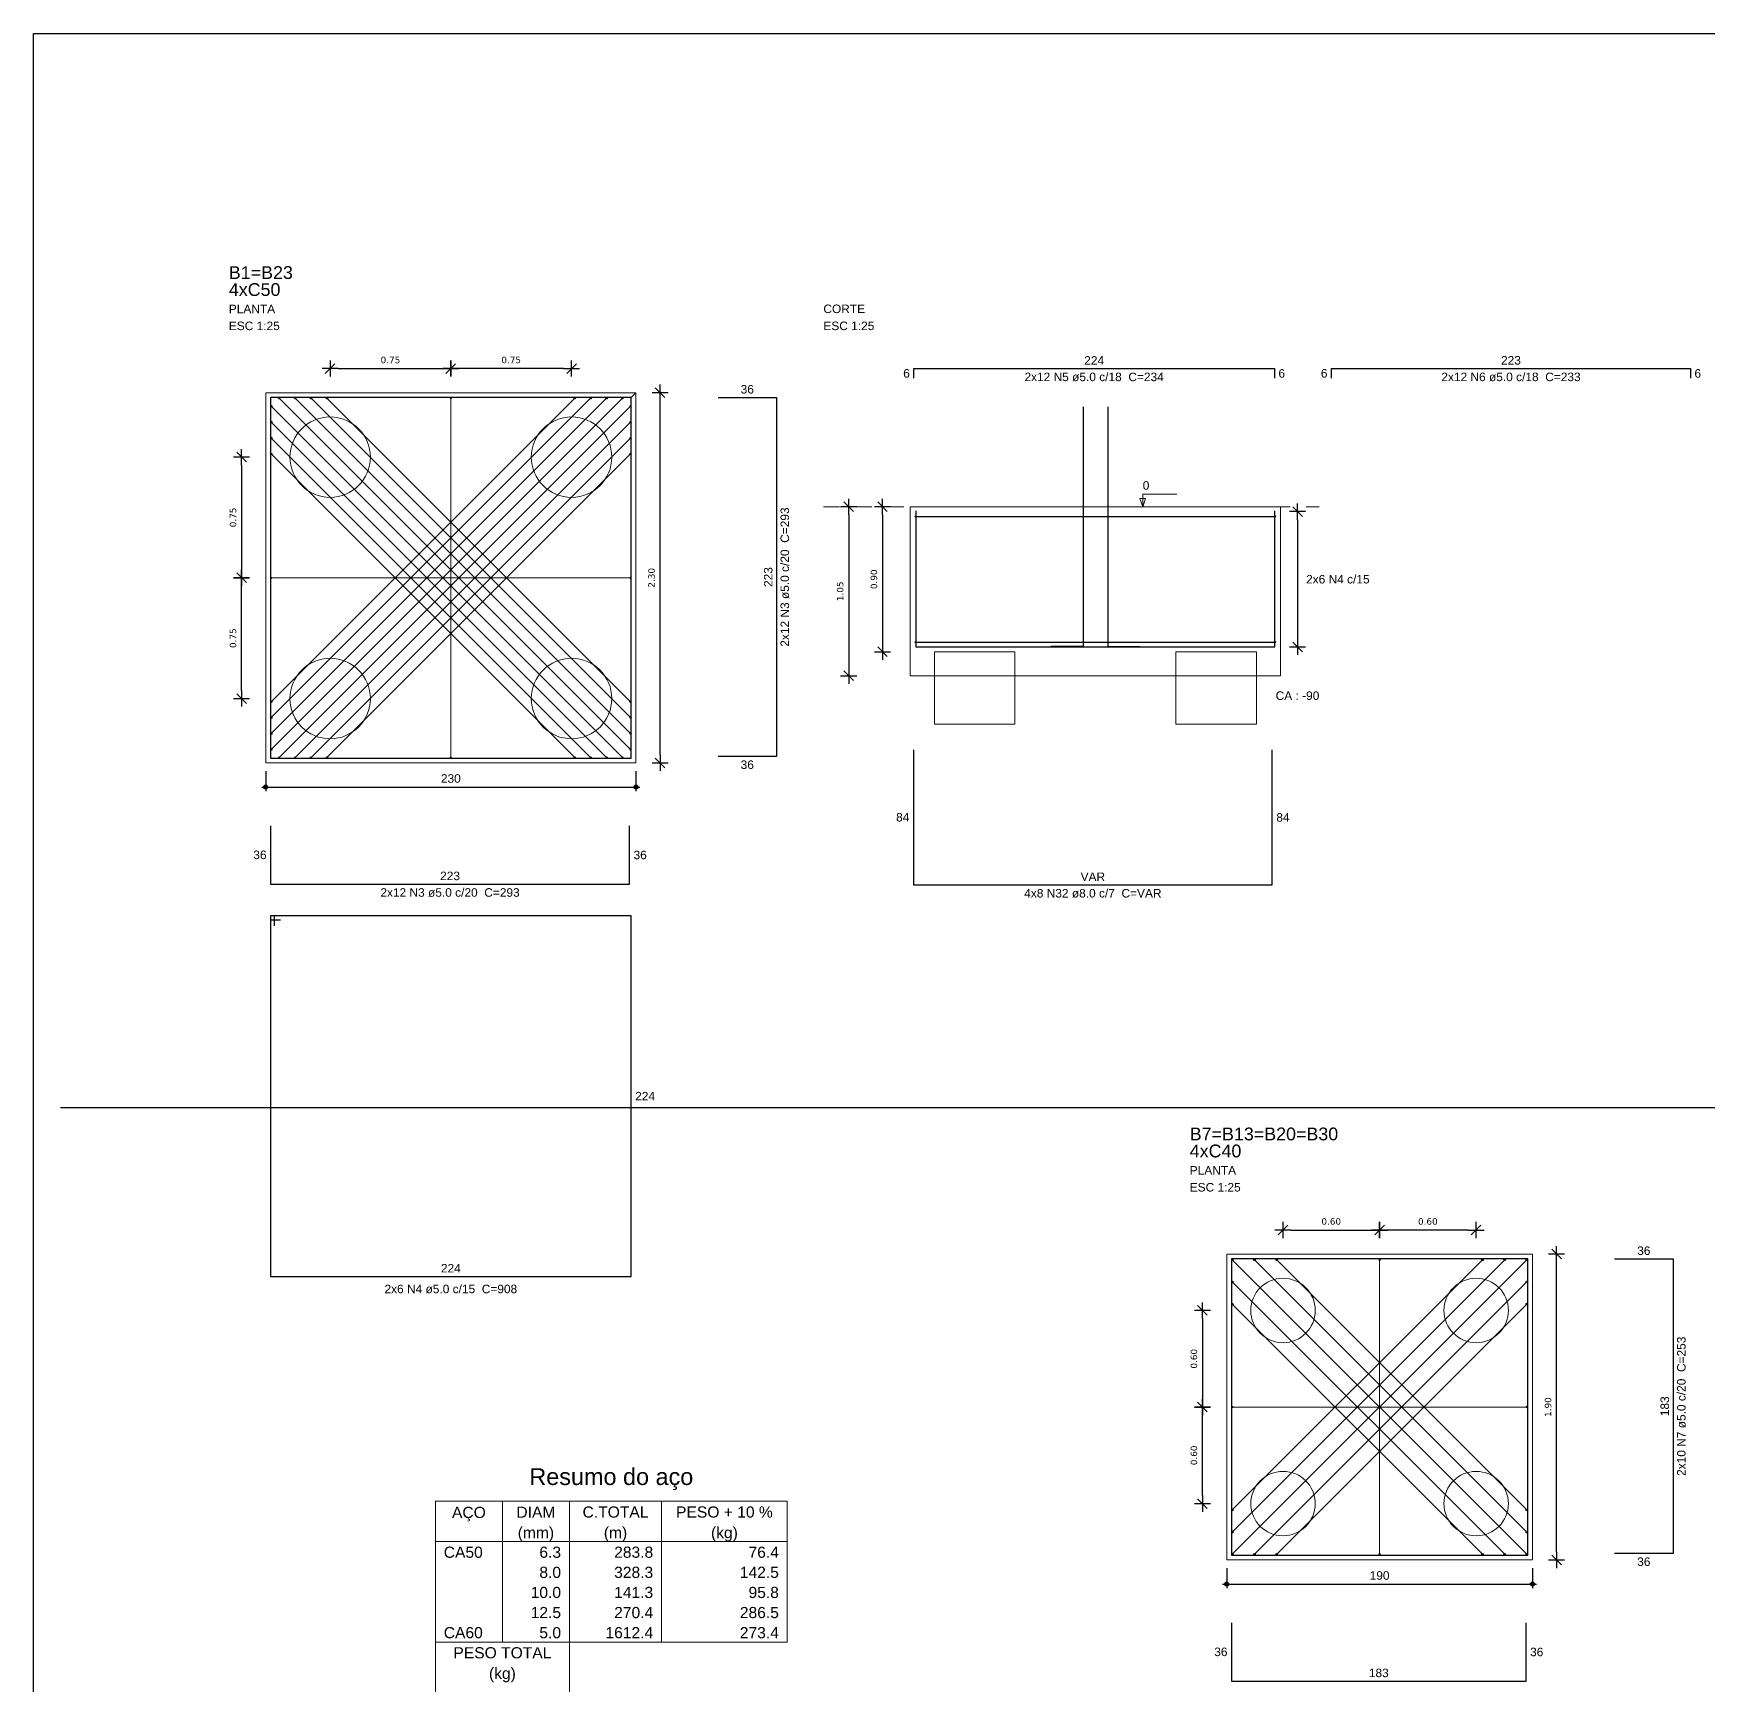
# Model space of a CAD drawing. Extents: x 25 to 1028, y -81 to 176.
# Drawn here: x 859.54 to 869.93, y -7.76 to 2.49 of the extents above; entities that cross this region are included whole.
import ezdxf

# ---------------------------------------------------------------- set-up
doc = ezdxf.new("R2010")
doc.units = 0
doc.header["$LTSCALE"] = 0.3
doc.header["$PDSIZE"] = 0.1
doc.linetypes.add('DOT2', pattern=[3.175, 0, -3.175])
doc.layers.get('0').update_dxf_attribs({"linetype": 'CONTINUOUS'})
doc.layers.get('Defpoints').update_dxf_attribs({"linetype": 'CONTINUOUS'})
doc.layers.add('ARQ-CTA-1_025', color=1, linetype='CONTINUOUS')
for name, color, linetype, lineweight in [('DT-Barras na forma', 2, 'CONTINUOUS', 30), ('DT-Barras no corte', 5, 'CONTINUOUS', 5), ('DT-Barras rebatidas', 2, 'CONTINUOUS', 30), ('DT-Forma', 5, 'CONTINUOUS', 5), ('DT-Pontilhado', 9, 'DOT2', 5), ('DT-Relação do aço', 9, 'CONTINUOUS', 5), ('DT-Textos', 7, 'CONTINUOUS', 5), ('DT-Título', 3, 'CONTINUOUS', 20), ('LC-Estacas dos blocos', 1, 'CONTINUOUS', 20)]:
    doc.layers.add(name, color=color, linetype=linetype, lineweight=lineweight)
doc.layers.add('VPort', color=45, linetype='CONTINUOUS', plot=False)
doc.styles.add('Arial', font='arial.ttf')
doc.styles.add('FNDE Texto Cota 0025', font='verdana.ttf', dxfattribs={"height": 0.04})
doc.dimstyles.new('FNDE 1-0025', dxfattribs={"dimscale": 5, "dimtxt": 0.04, "dimasz": 0.01, "dimexe": 0.15, "dimexo": 0.15, "dimgap": 0.005, "dimtad": 1, "dimzin": 1, "dimdsep": 46, "dimtxsty": 'FNDE Texto Cota 0025', "dimblk": 'tic', "dimcen": 0.015, "dimdle": 0.15, "dimse1": 1, "dimse2": 1, "dimclrd": 251, "dimclre": 251, "dimclrt": 256, "dimaunit": 1, "dimadec": 3, "dimazin": 0, "dimtfac": 1, "dimtix": 1, "dimtmove": 2, "dimatfit": 3, "dimfxl": 0.15, "dimtvp": 1, "dimtolj": 1, "dimtzin": 0, "dimarcsym": 0})

# ---------------------------------------------------------------- blocks, each defined once
blk = doc.blocks.new('tic')
at = {"color": 251}
for p, q in [((-1, 0), (1, 0)), ((0, -1), (0, 1))]:
    blk.add_line(p, q, dxfattribs=at)
blk.add_line((-0.6, -0.6), (0.6, 0.6))
blk = doc.blocks.new('*D653')
at = {"layer": 'ARQ-CTA-1_025', "color": 251, "lineweight": -2}
blk.add_line((861.428, 0.41), (862.078, 0.41), dxfattribs=at)
at = {"layer": 'Defpoints', "color": 0}
for p in [(862.128, 0.41), (861.378, -0.14), (862.128, -0.14)]:
    blk.add_point(p, dxfattribs=at)
at = {"layer": 'ARQ-CTA-1_025', "color": 251, "lineweight": -2, "xscale": 0.05, "yscale": 0.05, "zscale": 0.05, "rotation": 180}
blk.add_blockref('tic', (861.378, 0.41), dxfattribs=at)
at = {"layer": 'ARQ-CTA-1_025', "color": 251, "lineweight": -2, "xscale": 0.05, "yscale": 0.05, "zscale": 0.05}
blk.add_blockref('tic', (862.128, 0.41), dxfattribs=at)
at = {"layer": 'ARQ-CTA-1_025', "insert": (861.753, 0.463), "char_height": 0.04, "attachment_point": 5, "style": 'FNDE Texto Cota 0025'}
blk.add_mtext('\\A1;0.75', dxfattribs=at)
blk = doc.blocks.new('*D654')
at = {"layer": 'ARQ-CTA-1_025', "color": 251, "lineweight": -2}
blk.add_line((862.828, 0.41), (862.178, 0.41), dxfattribs=at)
at = {"layer": 'Defpoints', "color": 0}
for p in [(862.128, 0.41), (862.128, -0.14), (862.878, -0.14)]:
    blk.add_point(p, dxfattribs=at)
at = {"layer": 'ARQ-CTA-1_025', "color": 251, "lineweight": -2, "xscale": 0.05, "yscale": 0.05, "zscale": 0.05, "rotation": 180}
blk.add_blockref('tic', (862.128, 0.41), dxfattribs=at)
at = {"layer": 'ARQ-CTA-1_025', "color": 251, "lineweight": -2, "xscale": 0.05, "yscale": 0.05, "zscale": 0.05}
blk.add_blockref('tic', (862.878, 0.41), dxfattribs=at)
at = {"layer": 'ARQ-CTA-1_025', "insert": (862.503, 0.463), "char_height": 0.04, "attachment_point": 5, "style": 'FNDE Texto Cota 0025'}
blk.add_mtext('\\A1;0.75', dxfattribs=at)
blk = doc.blocks.new('*D655')
at = {"layer": 'ARQ-CTA-1_025', "color": 251, "lineweight": -2}
blk.add_line((860.828, -0.19), (860.828, -0.84), dxfattribs=at)
at = {"layer": 'Defpoints', "color": 0}
for p in [(861.378, -0.14), (860.828, -0.89), (861.378, -0.89)]:
    blk.add_point(p, dxfattribs=at)
at = {"layer": 'ARQ-CTA-1_025', "color": 251, "lineweight": -2, "xscale": 0.05, "yscale": 0.05, "zscale": 0.05}
for p, rotation in [((860.828, -0.14), 90), ((860.828, -0.89), 270)]:
    blk.add_blockref('tic', p, dxfattribs=dict(at, rotation=rotation))
at = {"layer": 'ARQ-CTA-1_025', "insert": (860.775, -0.515), "char_height": 0.04, "attachment_point": 5, "rotation": 90, "style": 'FNDE Texto Cota 0025'}
blk.add_mtext('\\A1;0.75', dxfattribs=at)
blk = doc.blocks.new('*D656')
at = {"layer": 'ARQ-CTA-1_025', "color": 251, "lineweight": -2}
blk.add_line((860.828, -1.59), (860.828, -0.94), dxfattribs=at)
at = {"layer": 'Defpoints', "color": 0}
for p in [(860.828, -0.89), (861.378, -0.89), (861.378, -1.64)]:
    blk.add_point(p, dxfattribs=at)
at = {"layer": 'ARQ-CTA-1_025', "color": 251, "lineweight": -2, "xscale": 0.05, "yscale": 0.05, "zscale": 0.05}
for p, rotation in [((860.828, -0.89), 90), ((860.828, -1.64), 270)]:
    blk.add_blockref('tic', p, dxfattribs=dict(at, rotation=rotation))
at = {"layer": 'ARQ-CTA-1_025', "insert": (860.775, -1.265), "char_height": 0.04, "attachment_point": 5, "rotation": 90, "style": 'FNDE Texto Cota 0025'}
blk.add_mtext('\\A1;0.75', dxfattribs=at)
blk = doc.blocks.new('*D657')
at = {"layer": 'ARQ-CTA-1_025', "color": 251, "lineweight": -2}
blk.add_line((863.428, -1.99), (863.428, 0.21), dxfattribs=at)
at = {"layer": 'Defpoints', "color": 0}
for p in [(863.278, 0.26), (863.428, 0.26), (863.278, -2.04)]:
    blk.add_point(p, dxfattribs=at)
at = {"layer": 'ARQ-CTA-1_025', "color": 251, "lineweight": -2, "xscale": 0.05, "yscale": 0.05, "zscale": 0.05}
for p, rotation in [((863.428, 0.26), 90), ((863.428, -2.04), 270)]:
    blk.add_blockref('tic', p, dxfattribs=dict(at, rotation=rotation))
at = {"layer": 'ARQ-CTA-1_025', "insert": (863.375, -0.89), "char_height": 0.04, "attachment_point": 5, "rotation": 90, "style": 'FNDE Texto Cota 0025'}
blk.add_mtext('\\A1;2.30', dxfattribs=at)
blk = doc.blocks.new('*D658')
at = {"layer": 'ARQ-CTA-1_025', "color": 251, "lineweight": -2}
blk.add_line((864.81, -0.499), (864.81, -1.299), dxfattribs=at)
at = {"layer": 'Defpoints', "color": 0}
for p in [(864.983, -0.449), (864.81, -1.349), (864.983, -1.349)]:
    blk.add_point(p, dxfattribs=at)
at = {"layer": 'ARQ-CTA-1_025', "color": 251, "lineweight": -2, "xscale": 0.05, "yscale": 0.05, "zscale": 0.05}
for p, rotation in [((864.81, -0.449), 90), ((864.81, -1.349), 270)]:
    blk.add_blockref('tic', p, dxfattribs=dict(at, rotation=rotation))
at = {"layer": 'ARQ-CTA-1_025', "insert": (864.757, -0.899), "char_height": 0.04, "attachment_point": 5, "rotation": 90, "style": 'FNDE Texto Cota 0025'}
blk.add_mtext('\\A1;0.90', dxfattribs=at)
blk = doc.blocks.new('*D659')
at = {"layer": 'ARQ-CTA-1_025', "color": 251, "lineweight": -2}
blk.add_line((864.6, -0.499), (864.6, -1.449), dxfattribs=at)
at = {"layer": 'Defpoints', "color": 0}
for p in [(864.983, -0.449), (864.6, -1.499), (864.983, -1.499)]:
    blk.add_point(p, dxfattribs=at)
at = {"layer": 'ARQ-CTA-1_025', "color": 251, "lineweight": -2, "xscale": 0.05, "yscale": 0.05, "zscale": 0.05}
for p, rotation in [((864.6, -0.449), 90), ((864.6, -1.499), 270)]:
    blk.add_blockref('tic', p, dxfattribs=dict(at, rotation=rotation))
at = {"layer": 'ARQ-CTA-1_025', "insert": (864.547, -0.974), "char_height": 0.04, "attachment_point": 5, "rotation": 90, "style": 'FNDE Texto Cota 0025'}
blk.add_mtext('\\A1;1.05', dxfattribs=at)
blk = doc.blocks.new('*D660')
at = {"layer": 'ARQ-CTA-1_025', "color": 251, "lineweight": -2}
blk.add_line((867.389, -0.529), (867.389, -1.269), dxfattribs=at)
at = {"layer": 'Defpoints', "color": 0}
for p in [(867.283, -0.479), (867.283, -1.319), (867.389, -1.319)]:
    blk.add_point(p, dxfattribs=at)
at = {"layer": 'ARQ-CTA-1_025', "color": 251, "lineweight": -2, "xscale": 0.05, "yscale": 0.05, "zscale": 0.05}
for p, rotation in [((867.389, -0.479), 90), ((867.389, -1.319), 270)]:
    blk.add_blockref('tic', p, dxfattribs=dict(at, rotation=rotation))
blk = doc.blocks.new('*D661')
at = {"layer": 'ARQ-CTA-1_025', "color": 251, "lineweight": -2}
blk.add_line((867.348, -4.942), (867.848, -4.942), dxfattribs=at)
at = {"layer": 'Defpoints', "color": 0}
for p in [(867.898, -4.942), (867.298, -5.442), (867.898, -5.442)]:
    blk.add_point(p, dxfattribs=at)
at = {"layer": 'ARQ-CTA-1_025', "color": 251, "lineweight": -2, "xscale": 0.05, "yscale": 0.05, "zscale": 0.05, "rotation": 180}
blk.add_blockref('tic', (867.298, -4.942), dxfattribs=at)
at = {"layer": 'ARQ-CTA-1_025', "color": 251, "lineweight": -2, "xscale": 0.05, "yscale": 0.05, "zscale": 0.05}
blk.add_blockref('tic', (867.898, -4.942), dxfattribs=at)
at = {"layer": 'ARQ-CTA-1_025', "insert": (867.598, -4.889), "char_height": 0.04, "attachment_point": 5, "style": 'FNDE Texto Cota 0025'}
blk.add_mtext('\\A1;0.60', dxfattribs=at)
blk = doc.blocks.new('*D662')
at = {"layer": 'ARQ-CTA-1_025', "color": 251, "lineweight": -2}
blk.add_line((868.448, -4.942), (867.948, -4.942), dxfattribs=at)
at = {"layer": 'Defpoints', "color": 0}
for p in [(867.898, -4.942), (867.898, -5.442), (868.498, -5.442)]:
    blk.add_point(p, dxfattribs=at)
at = {"layer": 'ARQ-CTA-1_025', "color": 251, "lineweight": -2, "xscale": 0.05, "yscale": 0.05, "zscale": 0.05, "rotation": 180}
blk.add_blockref('tic', (867.898, -4.942), dxfattribs=at)
at = {"layer": 'ARQ-CTA-1_025', "color": 251, "lineweight": -2, "xscale": 0.05, "yscale": 0.05, "zscale": 0.05}
blk.add_blockref('tic', (868.498, -4.942), dxfattribs=at)
at = {"layer": 'ARQ-CTA-1_025', "insert": (868.198, -4.889), "char_height": 0.04, "attachment_point": 5, "style": 'FNDE Texto Cota 0025'}
blk.add_mtext('\\A1;0.60', dxfattribs=at)
blk = doc.blocks.new('*D663')
at = {"layer": 'ARQ-CTA-1_025', "color": 251, "lineweight": -2}
blk.add_line((866.798, -5.492), (866.798, -5.992), dxfattribs=at)
at = {"layer": 'Defpoints', "color": 0}
for p in [(867.298, -5.442), (866.798, -6.042), (867.298, -6.042)]:
    blk.add_point(p, dxfattribs=at)
at = {"layer": 'ARQ-CTA-1_025', "color": 251, "lineweight": -2, "xscale": 0.05, "yscale": 0.05, "zscale": 0.05}
for p, rotation in [((866.798, -5.442), 90), ((866.798, -6.042), 270)]:
    blk.add_blockref('tic', p, dxfattribs=dict(at, rotation=rotation))
at = {"layer": 'ARQ-CTA-1_025', "insert": (866.745, -5.742), "char_height": 0.04, "attachment_point": 5, "rotation": 90, "style": 'FNDE Texto Cota 0025'}
blk.add_mtext('\\A1;0.60', dxfattribs=at)
blk = doc.blocks.new('*D664')
at = {"layer": 'ARQ-CTA-1_025', "color": 251, "lineweight": -2}
blk.add_line((866.798, -6.592), (866.798, -6.092), dxfattribs=at)
at = {"layer": 'Defpoints', "color": 0}
for p in [(866.798, -6.042), (867.298, -6.042), (867.298, -6.642)]:
    blk.add_point(p, dxfattribs=at)
at = {"layer": 'ARQ-CTA-1_025', "color": 251, "lineweight": -2, "xscale": 0.05, "yscale": 0.05, "zscale": 0.05}
for p, rotation in [((866.798, -6.042), 90), ((866.798, -6.642), 270)]:
    blk.add_blockref('tic', p, dxfattribs=dict(at, rotation=rotation))
at = {"layer": 'ARQ-CTA-1_025', "insert": (866.745, -6.342), "char_height": 0.04, "attachment_point": 5, "rotation": 90, "style": 'FNDE Texto Cota 0025'}
blk.add_mtext('\\A1;0.60', dxfattribs=at)
blk = doc.blocks.new('*D665')
at = {"layer": 'ARQ-CTA-1_025', "color": 251, "lineweight": -2}
blk.add_line((868.998, -6.942), (868.998, -5.142), dxfattribs=at)
at = {"layer": 'Defpoints', "color": 0}
for p in [(868.848, -5.092), (868.998, -5.092), (868.848, -6.992)]:
    blk.add_point(p, dxfattribs=at)
at = {"layer": 'ARQ-CTA-1_025', "color": 251, "lineweight": -2, "xscale": 0.05, "yscale": 0.05, "zscale": 0.05}
for p, rotation in [((868.998, -5.092), 90), ((868.998, -6.992), 270)]:
    blk.add_blockref('tic', p, dxfattribs=dict(at, rotation=rotation))
at = {"layer": 'ARQ-CTA-1_025', "insert": (868.945, -6.042), "char_height": 0.04, "attachment_point": 5, "rotation": 90, "style": 'FNDE Texto Cota 0025'}
blk.add_mtext('\\A1;1.90', dxfattribs=at)

msp = doc.modelspace()

# ---------------------------------------------------------------- linework, layer by layer
at = {"layer": 'ARQ-CTA-1_025'}
for p, q in [((860.97827107, -2.0903125), (860.97827107, -2.2153125)), ((863.27827107, -2.0903125), (863.27827107, -2.2153125)), ((860.95327107, -2.1903125), (863.30327107, -2.1903125)), ((866.94826823, -7.04192997), (866.94826823, -7.16692997)), ((868.84826823, -7.04192997), (868.84826823, -7.16692997)), ((866.92326823, -7.14192997), (868.87326823, -7.14192997))]:
    msp.add_line(p, q, dxfattribs=at)
at = {"layer": 'ARQ-CTA-1_025', "const_width": 0.0125}
for points in [[(860.98452107, -2.1903125, 1), (860.97202107, -2.1903125, 1)], [(863.28452107, -2.1903125, 1), (863.27202107, -2.1903125, 1)], [(866.95451823, -7.14192997, 1), (866.94201823, -7.14192997, 1)], [(868.85451823, -7.14192997, 1), (868.84201823, -7.14192997, 1)]]:
    msp.add_lwpolyline(points, format="xyb", close=True, dxfattribs=at)
at = {"layer": 'ARQ-CTA-1_025'}
for centre in [(860.97827107, -2.1903125), (863.27827107, -2.1903125), (866.94826823, -7.14192997), (868.84826823, -7.14192997)]:
    msp.add_circle(centre, 0.0125, dxfattribs=at)
at = {"layer": 'DT-Barras na forma'}
for p, q in [((861.01227107, -1.65983025), (862.89778857, 0.2256875)), ((861.01227107, -1.75882525), (862.99678357, 0.2256875)), ((861.01227107, -1.85782), (863.09577857, 0.2256875)), ((861.01227107, -1.956815), (863.19477357, 0.2256875)), ((861.06176857, 0.2256875), (863.24427107, -1.956815)), ((861.16076332, 0.2256875), (863.24427107, -1.85782)), ((861.25975832, 0.2256875), (863.24427107, -1.75882525)), ((861.35875332, 0.2256875), (863.24427107, -1.65983025)), ((861.01227107, 0.17619), (863.19477357, -2.0063125)), ((861.06176857, -2.0063125), (863.24427107, 0.17619)), ((861.01227107, 0.077195), (863.09577857, -2.0063125)), ((861.16076332, -2.0063125), (863.24427107, 0.077195)), ((861.01227107, -0.02179975), (862.99678357, -2.0063125)), ((861.25975832, -2.0063125), (863.24427107, -0.02179975)), ((861.01227107, -0.12079475), (862.89778857, -2.0063125)), ((861.35875332, -2.0063125), (863.24427107, -0.12079475)), ((865.01522807, -0.50944375), (867.25022807, -0.50944375)), ((865.01772807, -0.47444375), (865.01772807, -1.31944375)), ((867.24772807, -1.31944375), (867.24772807, -0.47444375)), ((865.01522807, -1.28944375), (867.25022807, -1.28944375)), ((865.01772807, -1.31944375), (867.24772807, -1.31944375)), ((866.98326823, -5.12692997), (868.81326823, -6.95692997)), ((866.98326823, -6.68115822), (868.53749648, -5.12692997)), ((866.98326823, -6.81904422), (868.67538248, -5.12692997)), ((866.98326823, -6.95692997), (868.81326823, -5.12692997)), ((867.12115398, -5.12692997), (868.81326823, -6.81904422)), ((867.25903998, -5.12692997), (868.81326823, -6.68115822)), ((866.98326823, -5.26481572), (868.67538248, -6.95692997)), ((867.12115398, -6.95692997), (868.81326823, -5.26481572)), ((866.98326823, -5.40270172), (868.53749648, -6.95692997)), ((867.25903998, -6.95692997), (868.81326823, -5.40270172))]:
    msp.add_line(p, q, dxfattribs=at)
for points in [[(861.00827107, 0.2296875), (861.00827107, -2.0103125), (863.24827107, -2.0103125), (863.24827107, 0.2296875), (861.00827107, 0.2296875)], [(866.97826823, -5.12192997), (866.97826823, -6.96192997), (868.81826823, -6.96192997), (868.81826823, -5.12192997), (866.97826823, -5.12192997)]]:
    msp.add_lwpolyline(points, close=True, dxfattribs=at)
for centre, radius in [((861.06176857, 0.2256875), 0.004), ((861.16076332, 0.2256875), 0.004), ((861.25975832, 0.2256875), 0.004), ((861.35875332, 0.2256875), 0.004), ((862.89778857, 0.2256875), 0.004), ((862.99678357, 0.2256875), 0.004), ((863.09577857, 0.2256875), 0.004), ((863.19477357, 0.2256875), 0.004), ((861.01227107, 0.17619), 0.004), ((863.24427107, 0.17619), 0.004), ((861.01227107, 0.077195), 0.004), ((863.24427107, 0.077195), 0.004), ((861.01227107, -0.02179975), 0.004), ((863.24427107, -0.02179975), 0.004), ((861.01227107, -0.12079475), 0.004), ((863.24427107, -0.12079475), 0.004), ((865.01522807, -0.50944375), 0.0025), ((867.25022807, -0.50944375), 0.0025), ((865.01522807, -1.28944375), 0.0025), ((867.25022807, -1.28944375), 0.0025), ((861.01227107, -1.65983025), 0.004), ((863.24427107, -1.65983025), 0.004), ((861.01227107, -1.75882525), 0.004), ((863.24427107, -1.75882525), 0.004), ((861.01227107, -1.85782), 0.004), ((863.24427107, -1.85782), 0.004), ((861.01227107, -1.956815), 0.004), ((863.24427107, -1.956815), 0.004), ((861.06176857, -2.0063125), 0.004), ((861.16076332, -2.0063125), 0.004), ((861.25975832, -2.0063125), 0.004), ((861.35875332, -2.0063125), 0.004), ((862.89778857, -2.0063125), 0.004), ((862.99678357, -2.0063125), 0.004), ((863.09577857, -2.0063125), 0.004), ((863.19477357, -2.0063125), 0.004), ((866.98326823, -5.12692997), 0.005), ((867.12115398, -5.12692997), 0.005), ((867.25903998, -5.12692997), 0.005), ((868.53749648, -5.12692997), 0.005), ((868.67538248, -5.12692997), 0.005), ((868.81326823, -5.12692997), 0.005), ((866.98326823, -5.26481572), 0.005), ((868.81326823, -5.26481572), 0.005), ((866.98326823, -5.40270172), 0.005), ((868.81326823, -5.40270172), 0.005), ((866.98326823, -6.68115822), 0.005), ((868.81326823, -6.68115822), 0.005), ((866.98326823, -6.81904422), 0.005), ((868.81326823, -6.81904422), 0.005), ((866.98326823, -6.95692997), 0.005), ((867.12115398, -6.95692997), 0.005), ((867.25903998, -6.95692997), 0.005), ((868.53749648, -6.95692997), 0.005), ((868.67538248, -6.95692997), 0.005), ((868.81326823, -6.95692997), 0.005)]:
    msp.add_circle(centre, radius, dxfattribs=at)
at = {"layer": 'DT-Barras no corte'}
for p, q in [((862.12827107, -2.0063125), (862.12827107, 0.2256875)), ((861.01227107, -0.8903125), (863.24427107, -0.8903125)), ((867.89826823, -6.95692997), (867.89826823, -5.12692997)), ((866.98326823, -6.04192997), (868.81326823, -6.04192997))]:
    msp.add_line(p, q, dxfattribs=at)
for centre, radius in [((862.12827107, 0.2256875), 0.004), ((861.01227107, -0.8903125), 0.004), ((863.24427107, -0.8903125), 0.004), ((862.12827107, -2.0063125), 0.004), ((867.89826823, -5.12692997), 0.005), ((866.98326823, -6.04192997), 0.005), ((868.81326823, -6.04192997), 0.005), ((867.89826823, -6.95692997), 0.005)]:
    msp.add_circle(centre, radius, dxfattribs=at)
at = {"layer": 'DT-Barras rebatidas'}
for p, q in [((865.00478557, 0.3496875), (865.00478559, 0.4096875)), ((865.00478559, 0.4096875), (867.24478559, 0.4096875)), ((867.24478559, 0.4096875), (867.24478559, 0.3496875)), ((867.59955057, 0.3496875), (867.59955059, 0.4096875)), ((867.59955059, 0.4096875), (869.82955059, 0.4096875)), ((869.82955059, 0.4096875), (869.82955059, 0.3496875)), ((863.78827107, 0.2296875), (864.15150309, 0.2296875)), ((864.15150309, 0.2296875), (864.15150314, -2.0003125)), ((865.00184307, -1.95829375), (865.00184309, -2.79829375)), ((867.23184309, -2.79829375), (867.23184336, -1.95829375)), ((864.15150314, -2.0003125), (863.78827112, -2.00031263)), ((861.00827107, -2.4303125), (861.00827108, -2.79354452)), ((863.23827108, -2.79354452), (863.2382712, -2.4303125)), ((861.00827108, -2.79354452), (863.23827108, -2.79354452)), ((865.00184309, -2.79829375), (867.23184309, -2.79829375)), ((861.03327109, -2.9903125), (861.00827109, -2.99031251)), ((861.00827109, -2.99031251), (861.00827114, -5.23031251)), ((863.24827187, -2.99031251), (861.00827187, -2.99031329)), ((861.00827187, -2.99031329), (861.00827187, -3.01531329)), ((861.03327107, -3.0528125), (861.03327109, -2.9903125)), ((863.24827114, -5.23031251), (863.24827187, -2.99031251)), ((861.00827187, -3.01531329), (861.07077187, -3.01531329)), ((869.35826823, -5.12192997), (869.72150025, -5.12192997)), ((869.72150025, -5.12192997), (869.72150029, -6.95192997)), ((861.00827114, -5.23031251), (863.24827114, -5.23031251)), ((869.72150029, -6.95192997), (869.35826827, -6.95193009)), ((866.97826823, -7.38192997), (866.97826824, -7.74516199)), ((868.80826824, -7.74516199), (868.80826836, -7.38192997)), ((866.97826824, -7.74516199), (868.80826824, -7.74516199))]:
    msp.add_line(p, q, dxfattribs=at)
for points in [[(866.05572807, 0.1714125), (866.05572807, -1.31644375), (865.85572807, -1.31644375)], [(866.20972807, 0.1714125), (866.20972807, -1.31644375), (866.40972807, -1.31644375)]]:
    msp.add_lwpolyline(points, dxfattribs=at)
at = {"layer": 'DT-Forma'}
for points in [[(860.97827107, 0.2596875), (860.97827107, -2.0403125), (863.27827107, -2.0403125), (863.27827107, 0.2596875), (860.97827107, 0.2596875)], [(864.98272807, -1.49944375), (864.98272807, -0.44944375), (867.28272807, -0.44944375), (867.28272807, -1.49944375), (864.98272807, -1.49944375)], [(865.13272807, -1.79944375), (865.13272807, -1.34944375), (865.63272807, -1.34944375), (865.63272807, -1.79944375), (865.13272807, -1.79944375)], [(866.63272807, -1.79944375), (866.63272807, -1.34944375), (867.13272807, -1.34944375), (867.13272807, -1.79944375), (866.63272807, -1.79944375)], [(866.94826823, -5.09192997), (866.94826823, -6.99192997), (868.84826823, -6.99192997), (868.84826823, -5.09192997), (866.94826823, -5.09192997)]]:
    msp.add_lwpolyline(points, close=True, dxfattribs=at)
at = {"layer": 'DT-Pontilhado', "ltscale": 0.05}
for p, q in [((864.44272807, -0.44944375), (867.52272807, -0.44944375)), ((866.23272807, -0.44944375), (866.55042807, -0.44944375))]:
    msp.add_line(p, q, dxfattribs=at)
at = {"layer": 'DT-Relação do aço', "linetype": 'Continuous'}
for p, q in [((862.03211522, -6.62766482), (864.21829787, -6.62766482)), ((862.03211522, -6.62766482), (862.03211522, -6.87751426)), ((862.44853096, -6.62766482), (862.44853096, -6.87751426)), ((862.86494671, -6.62766482), (862.86494671, -6.87751426)), ((863.43751835, -6.62766482), (863.43751835, -6.87751426)), ((864.21829787, -6.62766482), (864.21829787, -6.87751426)), ((862.03211522, -6.87751426), (864.21829787, -6.87751426)), ((862.03211522, -6.87751426), (862.03211522, -7.50213788)), ((862.44853096, -6.87751426), (862.44853096, -7.50213788)), ((862.86494671, -6.87751426), (862.86494671, -7.50213788)), ((863.43751835, -6.87751426), (863.43751835, -7.50213788)), ((864.21829787, -6.87751426), (864.21829787, -7.50213788)), ((862.03211522, -7.50213788), (864.21829787, -7.50213788)), ((862.03211522, -7.50213788), (862.03211522, -7.87691205)), ((862.86494671, -7.50213788), (862.86494671, -7.87691205))]:
    msp.add_line(p, q, dxfattribs=at)
at = {"layer": 'DT-Textos'}
msp.add_lwpolyline([(866.44452807, -0.39649375), (866.42687807, -0.44944375), (866.40922807, -0.39649375), (866.44452807, -0.39649375)], close=True, dxfattribs=at)
msp.add_lwpolyline([(866.42687807, -0.44944375), (866.42687807, -0.37001875), (866.63867807, -0.37001875)], dxfattribs=at)
at = {"layer": 'LC-Estacas dos blocos'}
for centre, radius in [((861.37827107, -0.1403125), 0.25), ((862.87827107, -0.1403125), 0.25), ((861.37827107, -1.6403125), 0.25), ((862.87827107, -1.6403125), 0.25), ((867.29826823, -5.44192997), 0.2), ((868.49826823, -5.44192997), 0.2), ((867.29826823, -6.64192997), 0.2), ((868.49826823, -6.64192997), 0.2)]:
    msp.add_circle(centre, radius, dxfattribs=at)
at = {"layer": 'VPort'}
for p, q in [((863.24827107, 0.2296875), (863.27827107, 0.2596875)), ((859.70405119, -4.18010944), (883.57238709, -4.18010944))]:
    msp.add_line(p, q, dxfattribs=at)
msp.add_lwpolyline([(859.53511092, 2.4918399), (883.7220624, 2.4918399), (883.7220624, -15.68879616), (859.53511092, -15.68879616)], close=True, dxfattribs=at)

# ---------------------------------------------------------------- texts
at = {"layer": 'ARQ-CTA-1_025', "char_height": 0.05295, "width": 0.19062, "attachment_point": 8, "line_spacing_factor": 0.798, "style": 'Arial'}
for s, insert in [('230', (862.12817432, -2.163939)), ('190', (867.89833123, -7.11555647))]:
    msp.add_mtext(s, dxfattribs=dict(at, insert=insert))
at = {"layer": 'DT-Barras rebatidas', "color": 7, "char_height": 0.05295, "line_spacing_factor": 0.9, "style": 'Arial'}
for s, insert, width, attachment_point in [('224', (866.12478559, 0.434011), 0.29062, 8), ('223', (868.71455059, 0.434011), 0.29062, 8), ('6', (864.97979235, 0.3532125), 0.16354, 9), ('2x12 N5 ø5.0 c/18  C=234', (866.12467432, 0.330311), 1.52496, 8), ('6', (867.26978519, 0.4061625), 0.16354, 1), ('6', (867.57455735, 0.3532125), 0.16354, 9), ('2x12 N6 ø5.0 c/18  C=233', (868.71467432, 0.330311), 1.52496, 8), ('6', (869.85455019, 0.4061625), 0.16354, 1), ('36', (863.96988708, 0.254011), 0.22708, 8), ('2x6 N4 c/15', (867.44167432, -0.925939), 0.69894, 7), ('36', (863.96988713, -2.02463606), 0.22708, 2), ('84', (864.97684273, -2.40476875), 0.22708, 9), ('84', (867.25684909, -2.35181875), 0.22708, 1), ('36', (860.98327073, -2.63840351), 0.22708, 9), ('36', (863.26327693, -2.58545351), 0.22708, 1), ('223', (862.12327108, -2.76922102), 0.29062, 8), ('VAR', (866.11684309, -2.77397025), 0.29062, 8), ('2x12 N3 ø5.0 c/20  C=293', (862.12317432, -2.872939), 1.52496, 8), ('4x8 N32 ø8.0 c/7  C=VAR', (866.11692432, -2.877689), 1.46142, 8), ('224', (863.2732768, -4.08383751), 0.29062, 1), ('36', (869.53988424, -5.09760647), 0.22708, 8), ('224', (862.12827114, -5.20598901), 0.29062, 8), ('2x6 N4 ø5.0 c/15  C=908', (862.12817432, -5.336189), 1.46142, 8), ('36', (869.53988428, -6.97625353), 0.22708, 2), ('36', (866.95326788, -7.59002098), 0.22708, 9), ('36', (868.83327422, -7.53707098), 0.22708, 1), ('183', (867.89326824, -7.72083849), 0.29062, 8)]:
    msp.add_mtext(s, dxfattribs=dict(at, insert=insert, width=width, attachment_point=attachment_point))
at = {"layer": 'DT-Barras rebatidas', "color": 7, "char_height": 0.05295, "attachment_point": 8, "rotation": 90.000210459, "line_spacing_factor": 0.9, "style": 'Arial'}
for s, insert, width in [('2x12 N3 ø5.0 c/20  C=293', (864.23095082, -0.8854125), 1.52496), ('223', (864.12717961, -0.88531249), 0.29062), ('2x10 N7 ø5.0 c/20  C=253', (869.80085773, -6.03702997), 1.52496), ('183', (869.69717677, -6.03692996), 0.29062)]:
    msp.add_mtext(s, dxfattribs=dict(at, insert=insert, width=width))
at = {"layer": 'DT-Relação do aço', "color": 7, "line_spacing_factor": 0.9, "style": 'Arial'}
for s, insert, char_height, width, attachment_point in [('Resumo do aço', (863.12520655, -6.55826219), 0.104103936, 1.6240214016, 8), ('AÇO', (862.24032309, -6.75258954), 0.069402624, 0.2498494464, 8), ('DIAM', (862.65673883, -6.72968667), 0.069402624, 0.3331325952, 8), ('C.TOTAL', (863.15123253, -6.72968667), 0.069402624, 0.5829820416, 8), ('PESO + 10 %', (863.82790811, -6.72968667), 0.069402624, 0.9161146368, 8), ('(mm)', (862.65673883, -6.87751426), 0.069402624, 0.3331325952, 8), ('(m)', (863.15123253, -6.87751426), 0.069402624, 0.2498494464, 8), ('(kg)', (863.82790811, -6.87751426), 0.069402624, 0.3331325952, 8), ('CA50', (862.08416719, -6.97953612), 0.069402624, 0.3331325952, 7), ('6.3', (862.81289474, -6.97953612), 0.069402624, 0.2498494464, 9), ('283.8', (863.38546639, -6.97953612), 0.069402624, 0.416415744, 9), ('76.4', (864.16624591, -6.97953612), 0.069402624, 0.3331325952, 9), ('8.0', (862.81289474, -7.10446084), 0.069402624, 0.2498494464, 9), ('328.3', (863.38546639, -7.10446084), 0.069402624, 0.416415744, 9), ('142.5', (864.16624591, -7.10446084), 0.069402624, 0.416415744, 9), ('10.0', (862.81289474, -7.22938557), 0.069402624, 0.3331325952, 9), ('141.3', (863.38546639, -7.22938557), 0.069402624, 0.416415744, 9), ('95.8', (864.16624591, -7.22938557), 0.069402624, 0.3331325952, 9), ('12.5', (862.81289474, -7.35431029), 0.069402624, 0.3331325952, 9), ('270.4', (863.38546639, -7.35431029), 0.069402624, 0.416415744, 9), ('286.5', (864.16624591, -7.35431029), 0.069402624, 0.416415744, 9), ('CA60', (862.08416719, -7.47923501), 0.069402624, 0.3331325952, 7), ('5.0', (862.81289474, -7.47923501), 0.069402624, 0.2498494464, 9), ('1612.4', (863.38546639, -7.47923501), 0.069402624, 0.4996988928, 9), ('273.4', (864.16624591, -7.47923501), 0.069402624, 0.416415744, 9), ('PESO TOTAL', (862.44853096, -7.60415974), 0.069402624, 0.832831488, 8), ('(kg)', (862.44853096, -7.75198733), 0.069402624, 0.3331325952, 8)]:
    msp.add_mtext(s, dxfattribs=dict(at, insert=insert, char_height=char_height, width=width, attachment_point=attachment_point))
at = {"layer": 'DT-Textos', "attachment_point": 7, "line_spacing_factor": 0.798, "style": 'Arial'}
for s, insert, char_height, width in [('4xC50', (860.74892432, 0.85979775), 0.079425, 0.47655), ('PLANTA', (860.74892432, 0.753811), 0.05295, 0.38124), ('CORTE', (864.44267432, 0.753811), 0.05295, 0.3177), ('ESC 1:25', (860.74892432, 0.648061), 0.05295, 0.50832), ('ESC 1:25', (864.44267432, 0.648061), 0.05295, 0.50832), ('0', (866.42692432, -0.343439), 0.05295, 0.06354), ('CA : -90', (867.25267432, -1.649439), 0.05295, 0.50832), ('4xC40', (866.71883123, -4.49181972), 0.079425, 0.47655), ('PLANTA', (866.71883123, -4.59780647), 0.05295, 0.38124), ('ESC 1:25', (866.71883123, -4.70355647), 0.05295, 0.50832)]:
    msp.add_mtext(s, dxfattribs=dict(at, insert=insert, char_height=char_height, width=width))
at = {"layer": 'DT-Título', "char_height": 0.079425, "width": 0.57186, "attachment_point": 7, "line_spacing_factor": 0.798, "style": 'Arial'}
for s, insert in [('B1=B23', (860.74892432, 0.96554775)), ('B7=B13=B20=B30', (866.71883123, -4.38606972))]:
    msp.add_mtext(s, dxfattribs=dict(at, insert=insert))

# ---------------------------------------------------------------- dimensions: what is measured, and where the dimension line sits
at = {"layer": 'ARQ-CTA-1_025'}
for base, p1, p2, picture, middle in [((862.12827107, 0.4096875), (861.37827107, -0.1403125), (862.12827107, -0.1403125), '*D653', (861.75327107, 0.4626375)), ((862.12827107, 0.4096875), (862.87827107, -0.1403125), (862.12827107, -0.1403125), '*D654', (862.50327107, 0.4626375)), ((867.89826823, -4.94192997), (867.29826823, -5.44192997), (867.89826823, -5.44192997), '*D661', (867.59826823, -4.88897997)), ((867.89826823, -4.94192997), (868.49826823, -5.44192997), (867.89826823, -5.44192997), '*D662', (868.19826823, -4.88897997))]:
    dim = msp.add_linear_dim(base=base, p1=p1, p2=p2, dimstyle='FNDE 1-0025', dxfattribs=at)
    dim.commit()
    dim.dimension.update_dxf_attribs({"geometry": picture, "text_midpoint": middle, "dimtype": 160})
for base, p1, p2, picture, middle in [((863.42827107, 0.2596875), (863.27827107, -2.0403125), (863.27827107, 0.2596875), '*D657', (863.37532107, -0.8903125)), ((860.82827107, -0.8903125), (861.37827107, -0.1403125), (861.37827107, -0.8903125), '*D655', (860.77532107, -0.5153125)), ((864.59977807, -1.49944375), (864.98272807, -0.44944375), (864.98272807, -1.49944375), '*D659', (864.54682807, -0.97444375)), ((864.80977807, -1.34944375), (864.98272807, -0.44944375), (864.98272807, -1.34944375), '*D658', (864.75682807, -0.89944375)), ((860.82827107, -0.8903125), (861.37827107, -1.6403125), (861.37827107, -0.8903125), '*D656', (860.77532107, -1.2653125)), ((868.99826823, -5.09192997), (868.84826823, -6.99192997), (868.84826823, -5.09192997), '*D665', (868.94531823, -6.04192997)), ((866.79826823, -6.04192997), (867.29826823, -5.44192997), (867.29826823, -6.04192997), '*D663', (866.74531823, -5.74192997)), ((866.79826823, -6.04192997), (867.29826823, -6.64192997), (867.29826823, -6.04192997), '*D664', (866.74531823, -6.34192997))]:
    dim = msp.add_linear_dim(base=base, p1=p1, p2=p2, angle=90, dimstyle='FNDE 1-0025', dxfattribs=at)
    dim.commit()
    dim.dimension.update_dxf_attribs({"geometry": picture, "text_midpoint": middle, "dimtype": 160})
dim = msp.add_linear_dim(base=(867.38862807, -1.31944375), p1=(867.28272807, -0.47944375), p2=(867.28272807, -1.31944375), angle=90, text=' ', dimstyle='FNDE 1-0025', dxfattribs=at)
dim.commit()
dim.dimension.update_dxf_attribs({"geometry": '*D660', "text_midpoint": (867.36215307, -0.89944375), "dimtype": 160})

doc.saveas('drawing.dxf')
